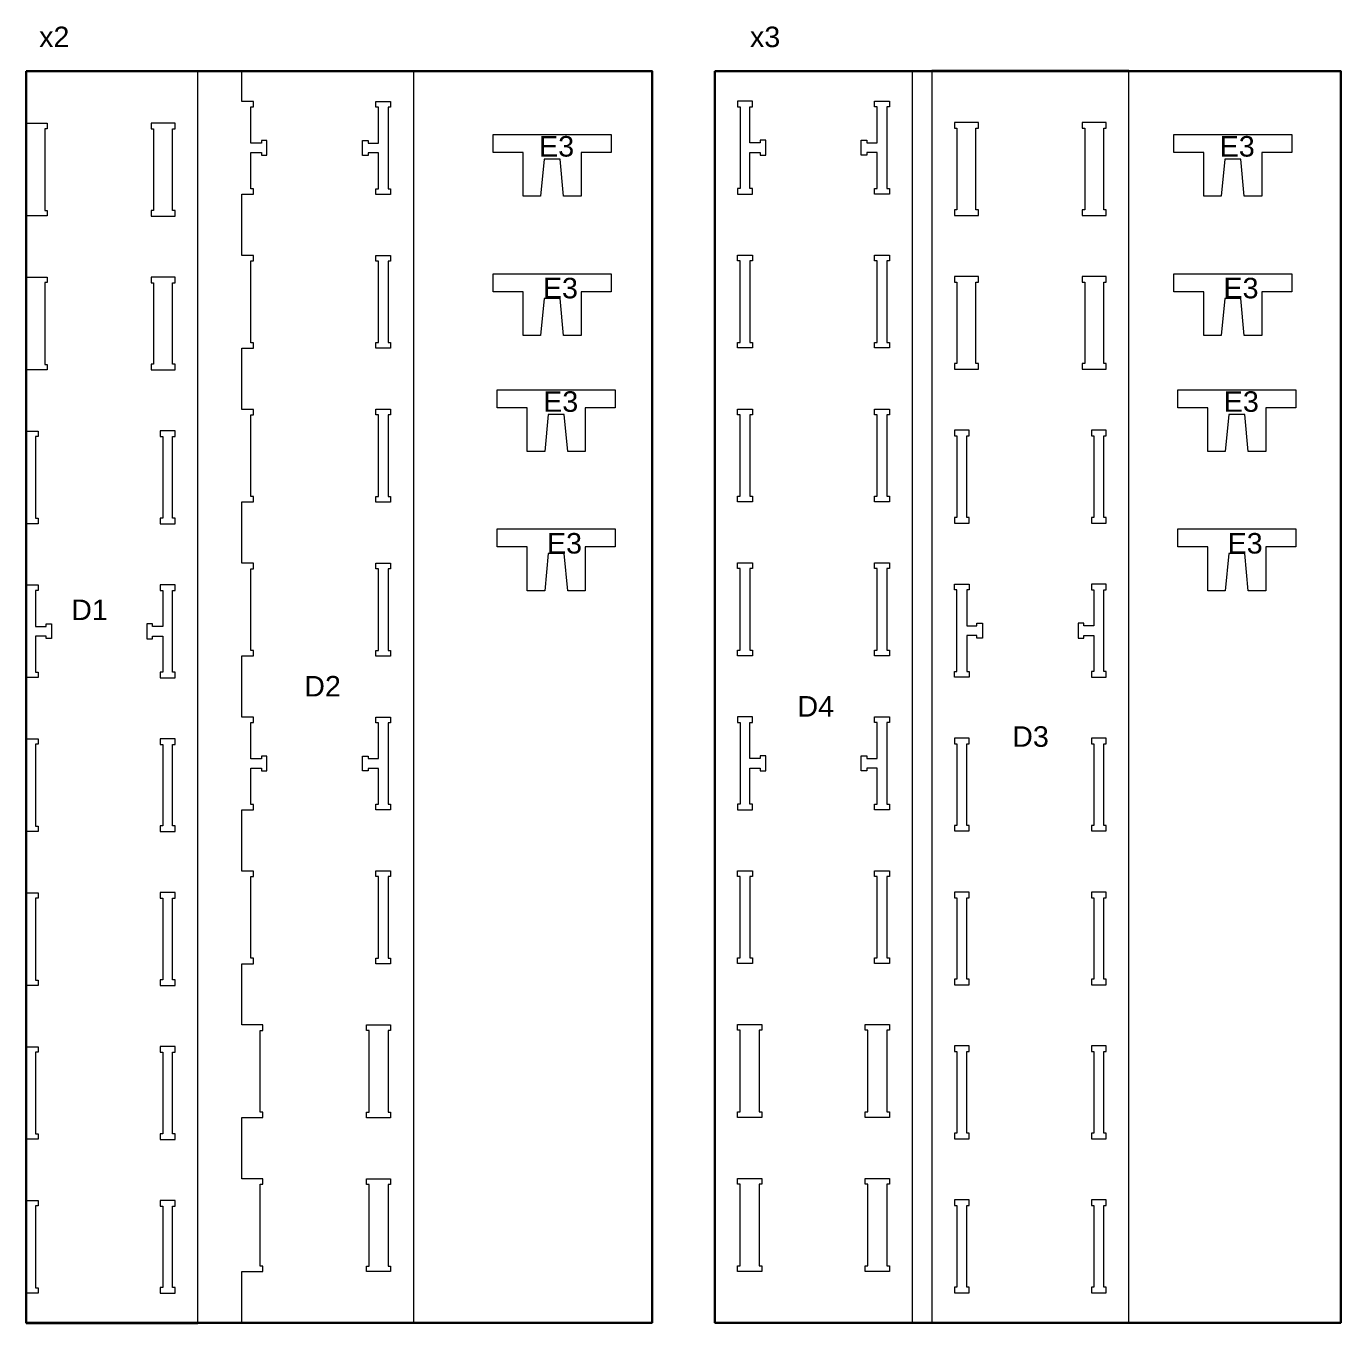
# Model space of a CAD drawing. Header units: millimetres. Extents: x 47343 to 66013, y -73719 to -63321.
# Drawn here: x 47343 to 49905, y -68476 to -65947 of the extents above; entities that cross this region are included whole.
import ezdxf

# ---------------------------------------------------------------- set-up
doc = ezdxf.new("R2010")
doc.units = ezdxf.units.MM
doc.header["$MEASUREMENT"] = 0
doc.layers.add('PLY BOARDS', color=1, linetype='CONTINUOUS', lineweight=30)
doc.layers.add('SHEETS', color=7, linetype='CONTINUOUS', lineweight=5)

msp = doc.modelspace()

# ---------------------------------------------------------------- linework, layer by layer
at = {"layer": 'PLY BOARDS'}
for points in [[(47343, -66034.6), (48563, -66034.6), (48563, -68474.6), (47343, -68474.6)], [(48685.3, -66034.6), (49905.3, -66034.6), (49905.3, -68474.6), (48685.3, -68474.6)]]:
    msp.add_lwpolyline(points, close=True, dxfattribs=at)
at = {"layer": 'SHEETS'}
for p, q in [((47763, -66094.1), (47763, -66035.6)), ((47763, -66035.6), (48097.5, -66035.6)), ((47786, -66094.1), (47763, -66094.1)), ((47781, -66175.1), (47781, -66104.6)), ((47781, -66104.6), (47786, -66104.6)), ((47786, -66104.6), (47786, -66094.1)), ((47801.5, -66175.1), (47781, -66175.1)), ((47812, -66170.1), (47801.5, -66170.1)), ((47801.5, -66170.1), (47801.5, -66175.1)), ((47812, -66198.6), (47812, -66170.1)), ((47781, -66264.1), (47781, -66193.6)), ((47781, -66193.6), (47801.5, -66193.6)), ((47801.5, -66193.6), (47801.5, -66198.6)), ((47801.5, -66198.6), (47812, -66198.6)), ((47763, -66394.1), (47763, -66274.6)), ((47763, -66274.6), (47786, -66274.6)), ((47786, -66264.1), (47781, -66264.1)), ((47786, -66274.6), (47786, -66264.1)), ((47786, -66394.1), (47763, -66394.1)), ((47781, -66564.1), (47781, -66404.6)), ((47781, -66404.6), (47786, -66404.6)), ((47786, -66404.6), (47786, -66394.1)), ((47786, -66564.1), (47781, -66564.1)), ((47786, -66574.6), (47786, -66564.1)), ((47763, -66694.1), (47763, -66574.6)), ((47763, -66574.6), (47786, -66574.6)), ((47786, -66694.1), (47763, -66694.1)), ((47786, -66704.6), (47786, -66694.1)), ((48097.5, -66694.1), (48097.5, -68474.6)), ((47781, -66864.1), (47781, -66704.6)), ((47781, -66704.6), (47786, -66704.6)), ((47763, -66994.1), (47763, -66874.6)), ((47763, -66874.6), (47786, -66874.6)), ((47786, -66864.1), (47781, -66864.1)), ((47786, -66874.6), (47786, -66864.1)), ((47786, -66994.1), (47763, -66994.1)), ((47781, -67164.1), (47781, -67004.6)), ((47781, -67004.6), (47786, -67004.6)), ((47786, -67004.6), (47786, -66994.1)), ((47763, -67294.1), (47763, -67174.6)), ((47763, -67174.6), (47786, -67174.6)), ((47786, -67164.1), (47781, -67164.1)), ((47786, -67174.6), (47786, -67164.1)), ((47786, -67294.1), (47763, -67294.1)), ((47781, -67375.1), (47781, -67304.6)), ((47781, -67304.6), (47786, -67304.6)), ((47786, -67304.6), (47786, -67294.1)), ((47801.5, -67375.1), (47781, -67375.1)), ((47812, -67370.1), (47801.5, -67370.1)), ((47801.5, -67370.1), (47801.5, -67375.1)), ((47812, -67398.6), (47812, -67370.1)), ((47781, -67464.1), (47781, -67393.6)), ((47781, -67393.6), (47801.5, -67393.6)), ((47801.5, -67393.6), (47801.5, -67398.6)), ((47801.5, -67398.6), (47812, -67398.6)), ((47786, -67464.1), (47781, -67464.1)), ((47786, -67474.6), (47786, -67464.1)), ((47763, -67594.1), (47763, -67474.6)), ((47763, -67474.6), (47786, -67474.6)), ((47786, -67594.1), (47763, -67594.1)), ((47786, -67604.6), (47786, -67594.1)), ((47781, -67764.1), (47781, -67604.6)), ((47781, -67604.6), (47786, -67604.6)), ((47786, -67764.1), (47781, -67764.1)), ((47786, -67774.6), (47786, -67764.1)), ((47763, -67894.1), (47763, -67774.6)), ((47763, -67774.6), (47786, -67774.6)), ((47804, -67894.1), (47763, -67894.1)), ((47804, -67904.6), (47804, -67894.1)), ((47799, -68064.1), (47799, -67904.6)), ((47799, -67904.6), (47804, -67904.6)), ((47763, -68194.1), (47763, -68074.6)), ((47763, -68074.6), (47804, -68074.6)), ((47804, -68064.1), (47799, -68064.1)), ((47804, -68074.6), (47804, -68064.1)), ((47804, -68194.1), (47763, -68194.1)), ((47799, -68364.1), (47799, -68204.6)), ((47799, -68204.6), (47804, -68204.6)), ((47804, -68204.6), (47804, -68194.1)), ((47763, -68474.6), (47763, -68374.6)), ((47763, -68374.6), (47804, -68374.6)), ((47804, -68364.1), (47799, -68364.1)), ((47804, -68374.6), (47804, -68364.1)), ((47677.5, -68476.4), (47343, -68476.4)), ((48097.5, -68474.6), (47763, -68474.6))]:
    msp.add_line(p, q, dxfattribs=at)
for points in [[(47677.5, -67816.9), (47677.5, -66034.6), (47343, -66034.6), (47343, -66136.4), (47384, -66136.4), (47384, -66146.9), (47379, -66146.9), (47379, -66306.4), (47384, -66306.4), (47384, -66316.9), (47343, -66316.9), (47343, -66436.4), (47384, -66436.4), (47384, -66446.9), (47379, -66446.9), (47379, -66606.4), (47384, -66606.4), (47384, -66616.9), (47343, -66616.9), (47343, -66736.4), (47366, -66736.4), (47366, -66746.9), (47361, -66746.9), (47361, -66906.4), (47366, -66906.4), (47366, -66916.9), (47343, -66916.9), (47343, -67036.4), (47366, -67036.4), (47366, -67046.9), (47361, -67046.9), (47361, -67117.4), (47381.5, -67117.4), (47381.5, -67112.4), (47392, -67112.4), (47392, -67140.9), (47381.5, -67140.9), (47381.5, -67135.9), (47361, -67135.9), (47361, -67206.4), (47366, -67206.4), (47366, -67216.9), (47343, -67216.9), (47343, -67336.4), (47366, -67336.4), (47366, -67346.9), (47361, -67346.9), (47361, -67506.4), (47366, -67506.4), (47366, -67516.9), (47343, -67516.9), (47343, -67636.4), (47366, -67636.4), (47366, -67646.9), (47361, -67646.9), (47361, -67806.4), (47366, -67806.4), (47366, -67816.9)], [(48097.5, -66035.6), (48097.5, -66694.1)], [(47366, -67816.9), (47343, -67816.9), (47343, -67936.4), (47366, -67936.4), (47366, -67946.9), (47361, -67946.9), (47361, -68106.4), (47366, -68106.4), (47366, -68116.9), (47343, -68116.9), (47343, -68236.4), (47366, -68236.4), (47366, -68246.9), (47361, -68246.9), (47361, -68406.4), (47366, -68406.4), (47366, -68416.9), (47343, -68416.9), (47343, -68476.4)], [(47677.5, -68476.4), (47677.5, -67816.9)]]:
    msp.add_lwpolyline(points, dxfattribs=at)
for points in [[(48685.3, -68474.6), (48685.3, -66034.6), (49069.8, -66034.6), (49069.8, -68474.6)], [(49108, -66033.4), (49108, -68474.6), (49492.5, -68474.6), (49492.5, -66033.4)], [(48053.3, -66263.9), (48053.3, -66274.9), (48024.3, -66274.9), (48024.3, -66263.9), (48029.3, -66263.9), (48029.3, -66193.9), (48009.3, -66193.9), (48009.3, -66198.9), (47998.3, -66198.9), (47998.3, -66169.9), (48009.3, -66169.9), (48009.3, -66174.9), (48029.3, -66174.9), (48029.3, -66104.9), (48024.3, -66104.9), (48024.3, -66093.9), (48053.3, -66093.9), (48053.3, -66104.9), (48048.3, -66104.9), (48048.3, -66263.9)], [(48734.6, -66263.4), (48729.6, -66263.4), (48729.6, -66274.4), (48758.6, -66274.4), (48758.6, -66263.4), (48753.6, -66263.4), (48753.6, -66193.4), (48773.6, -66193.4), (48773.6, -66198.4), (48784.6, -66198.4), (48784.6, -66169.4), (48773.6, -66169.4), (48773.6, -66174.4), (48753.6, -66174.4), (48753.6, -66104.4), (48758.6, -66104.4), (48758.6, -66093.4), (48729.6, -66093.4), (48729.6, -66104.4), (48734.6, -66104.4)], [(49020.6, -66263.4), (49025.6, -66263.4), (49025.6, -66274.4), (48996.6, -66274.4), (48996.6, -66263.4), (49001.6, -66263.4), (49001.6, -66193.4), (48981.6, -66193.4), (48981.6, -66198.4), (48970.6, -66198.4), (48970.6, -66169.4), (48981.6, -66169.4), (48981.6, -66174.4), (49001.6, -66174.4), (49001.6, -66104.4), (48996.6, -66104.4), (48996.6, -66093.4), (49025.6, -66093.4), (49025.6, -66104.4), (49020.6, -66104.4)], [(47633.2, -66317.1), (47633.2, -66306.1), (47628.2, -66306.1), (47628.2, -66147.1), (47633.2, -66147.1), (47633.2, -66136.1), (47586.2, -66136.1), (47586.2, -66147.1), (47591.2, -66147.1), (47591.2, -66306.1), (47586.2, -66306.1), (47586.2, -66317.1)], [(48253, -66193.2), (48253, -66158.2), (48483, -66158.2), (48483, -66193.2), (48424.5, -66193.2), (48424.5, -66278.6), (48390.4, -66278.6), (48383.5, -66206.2), (48352.4, -66206.2), (48345.6, -66278.6), (48311.5, -66278.6), (48311.5, -66193.2)], [(49152.3, -66134.9), (49152.3, -66145.9), (49157.3, -66145.9), (49157.3, -66304.9), (49152.3, -66304.9), (49152.3, -66315.9), (49199.3, -66315.9), (49199.3, -66304.9), (49194.3, -66304.9), (49194.3, -66145.9), (49199.3, -66145.9), (49199.3, -66134.9)], [(49401.3, -66134.9), (49401.3, -66145.9), (49406.3, -66145.9), (49406.3, -66304.9), (49401.3, -66304.9), (49401.3, -66315.9), (49448.3, -66315.9), (49448.3, -66304.9), (49443.3, -66304.9), (49443.3, -66145.9), (49448.3, -66145.9), (49448.3, -66134.9)], [(49579.8, -66193.2), (49579.8, -66158.2), (49809.8, -66158.2), (49809.8, -66193.2), (49751.3, -66193.2), (49751.3, -66278.6), (49717.2, -66278.6), (49710.4, -66206.2), (49679.3, -66206.2), (49672.4, -66278.6), (49638.3, -66278.6), (49638.3, -66193.2)], [(48053.3, -66574.9), (48024.3, -66574.9), (48024.3, -66563.9), (48029.3, -66563.9), (48029.3, -66404.9), (48024.3, -66404.9), (48024.3, -66393.9), (48053.3, -66393.9), (48053.3, -66404.9), (48048.3, -66404.9), (48048.3, -66563.9), (48053.3, -66563.9)], [(48729.6, -66574.4), (48729.6, -66563.4), (48734.6, -66563.4), (48734.6, -66404.4), (48729.6, -66404.4), (48729.6, -66393.4), (48758.6, -66393.4), (48758.6, -66404.4), (48753.6, -66404.4), (48753.6, -66563.4), (48758.6, -66563.4), (48758.6, -66574.4)], [(48996.6, -66574.4), (48996.6, -66563.4), (49001.6, -66563.4), (49001.6, -66404.4), (48996.6, -66404.4), (48996.6, -66393.4), (49025.6, -66393.4), (49025.6, -66404.4), (49020.6, -66404.4), (49020.6, -66563.4), (49025.6, -66563.4), (49025.6, -66574.4)], [(47633.2, -66617.1), (47633.2, -66606.1), (47628.2, -66606.1), (47628.2, -66447.1), (47633.2, -66447.1), (47633.2, -66436.1), (47586.2, -66436.1), (47586.2, -66447.1), (47591.2, -66447.1), (47591.2, -66606.1), (47586.2, -66606.1), (47586.2, -66617.1)], [(48253, -66464.6), (48253, -66429.6), (48483, -66429.6), (48483, -66464.6), (48424.5, -66464.6), (48424.5, -66550), (48390.4, -66550), (48383.5, -66477.6), (48352.4, -66477.6), (48345.6, -66550), (48311.5, -66550), (48311.5, -66464.6)], [(49152.3, -66434.9), (49152.3, -66445.9), (49157.3, -66445.9), (49157.3, -66604.9), (49152.3, -66604.9), (49152.3, -66615.9), (49199.3, -66615.9), (49199.3, -66604.9), (49194.3, -66604.9), (49194.3, -66445.9), (49199.3, -66445.9), (49199.3, -66434.9)], [(49401.3, -66434.9), (49401.3, -66445.9), (49406.3, -66445.9), (49406.3, -66604.9), (49401.3, -66604.9), (49401.3, -66615.9), (49448.3, -66615.9), (49448.3, -66604.9), (49443.3, -66604.9), (49443.3, -66445.9), (49448.3, -66445.9), (49448.3, -66434.9)], [(49579.8, -66464.6), (49579.8, -66429.6), (49809.8, -66429.6), (49809.8, -66464.6), (49751.3, -66464.6), (49751.3, -66550), (49717.2, -66550), (49710.4, -66477.6), (49679.3, -66477.6), (49672.4, -66550), (49638.3, -66550), (49638.3, -66464.6)], [(48261, -66690.8), (48261, -66655.8), (48491, -66655.8), (48491, -66690.8), (48432.5, -66690.8), (48432.5, -66776.1), (48398.4, -66776.1), (48391.5, -66703.8), (48360.4, -66703.8), (48353.6, -66776.1), (48319.5, -66776.1), (48319.5, -66690.8)], [(49587.8, -66690.8), (49587.8, -66655.8), (49817.8, -66655.8), (49817.8, -66690.8), (49759.3, -66690.8), (49759.3, -66776.1), (49725.2, -66776.1), (49718.4, -66703.8), (49687.3, -66703.8), (49680.4, -66776.1), (49646.3, -66776.1), (49646.3, -66690.8)], [(48053.3, -66874.9), (48024.3, -66874.9), (48024.3, -66863.9), (48029.3, -66863.9), (48029.3, -66704.9), (48024.3, -66704.9), (48024.3, -66693.9), (48053.3, -66693.9), (48053.3, -66704.9), (48048.3, -66704.9), (48048.3, -66863.9), (48053.3, -66863.9)], [(48729.6, -66874.4), (48729.6, -66863.4), (48734.6, -66863.4), (48734.6, -66704.4), (48729.6, -66704.4), (48729.6, -66693.4), (48758.6, -66693.4), (48758.6, -66704.4), (48753.6, -66704.4), (48753.6, -66863.4), (48758.6, -66863.4), (48758.6, -66874.4)], [(48996.6, -66874.4), (48996.6, -66863.4), (49001.6, -66863.4), (49001.6, -66704.4), (48996.6, -66704.4), (48996.6, -66693.4), (49025.6, -66693.4), (49025.6, -66704.4), (49020.6, -66704.4), (49020.6, -66863.4), (49025.6, -66863.4), (49025.6, -66874.4)], [(47633.2, -66917.1), (47633.2, -66906.1), (47628.2, -66906.1), (47628.2, -66747.1), (47633.2, -66747.1), (47633.2, -66736.1), (47604.2, -66736.1), (47604.2, -66747.1), (47609.2, -66747.1), (47609.2, -66906.1), (47604.2, -66906.1), (47604.2, -66917.1)], [(49152.3, -66734.9), (49152.3, -66745.9), (49157.3, -66745.9), (49157.3, -66904.9), (49152.3, -66904.9), (49152.3, -66915.9), (49181.3, -66915.9), (49181.3, -66904.9), (49176.3, -66904.9), (49176.3, -66745.9), (49181.3, -66745.9), (49181.3, -66734.9)], [(49419.3, -66734.9), (49419.3, -66745.9), (49424.3, -66745.9), (49424.3, -66904.9), (49419.3, -66904.9), (49419.3, -66915.9), (49448.3, -66915.9), (49448.3, -66904.9), (49443.3, -66904.9), (49443.3, -66745.9), (49448.3, -66745.9), (49448.3, -66734.9)], [(48261, -66962.2), (48261, -66927.2), (48491, -66927.2), (48491, -66962.2), (48432.5, -66962.2), (48432.5, -67047.6), (48398.4, -67047.6), (48391.5, -66975.2), (48360.4, -66975.2), (48353.6, -67047.6), (48319.5, -67047.6), (48319.5, -66962.2)], [(49587.8, -66962.2), (49587.8, -66927.2), (49817.8, -66927.2), (49817.8, -66962.2), (49759.3, -66962.2), (49759.3, -67047.6), (49725.2, -67047.6), (49718.4, -66975.2), (49687.3, -66975.2), (49680.4, -67047.6), (49646.3, -67047.6), (49646.3, -66962.2)], [(48053.3, -67174.9), (48024.3, -67174.9), (48024.3, -67163.9), (48029.3, -67163.9), (48029.3, -67004.9), (48024.3, -67004.9), (48024.3, -66993.9), (48053.3, -66993.9), (48053.3, -67004.9), (48048.3, -67004.9), (48048.3, -67163.9), (48053.3, -67163.9)], [(48729.6, -67174.4), (48729.6, -67163.4), (48734.6, -67163.4), (48734.6, -67004.4), (48729.6, -67004.4), (48729.6, -66993.4), (48758.6, -66993.4), (48758.6, -67004.4), (48753.6, -67004.4), (48753.6, -67163.4), (48758.6, -67163.4), (48758.6, -67174.4)], [(48996.6, -67174.4), (48996.6, -67163.4), (49001.6, -67163.4), (49001.6, -67004.4), (48996.6, -67004.4), (48996.6, -66993.4), (49025.6, -66993.4), (49025.6, -67004.4), (49020.6, -67004.4), (49020.6, -67163.4), (49025.6, -67163.4), (49025.6, -67174.4)], [(47633.2, -67047.1), (47633.2, -67036.1), (47604.2, -67036.1), (47604.2, -67047.1), (47609.2, -67047.1), (47609.2, -67117.1), (47589.2, -67117.1), (47589.2, -67112.1), (47578.2, -67112.1), (47578.2, -67141.1), (47589.2, -67141.1), (47589.2, -67136.1), (47609.2, -67136.1), (47609.2, -67206.1), (47604.2, -67206.1), (47604.2, -67217.1), (47633.2, -67217.1), (47633.2, -67206.1), (47628.2, -67206.1), (47628.2, -67047.1)], [(49157.3, -67045.9), (49152.3, -67045.9), (49152.3, -67034.9), (49181.3, -67034.9), (49181.3, -67045.9), (49176.3, -67045.9), (49176.3, -67115.9), (49196.3, -67115.9), (49196.3, -67110.9), (49207.3, -67110.9), (49207.3, -67139.9), (49196.3, -67139.9), (49196.3, -67134.9), (49176.3, -67134.9), (49176.3, -67204.9), (49181.3, -67204.9), (49181.3, -67215.9), (49152.3, -67215.9), (49152.3, -67204.9), (49157.3, -67204.9)], [(49443.3, -67045.9), (49448.3, -67045.9), (49448.3, -67034.9), (49419.3, -67034.9), (49419.3, -67045.9), (49424.3, -67045.9), (49424.3, -67115.9), (49404.3, -67115.9), (49404.3, -67110.9), (49393.3, -67110.9), (49393.3, -67139.9), (49404.3, -67139.9), (49404.3, -67134.9), (49424.3, -67134.9), (49424.3, -67204.9), (49419.3, -67204.9), (49419.3, -67215.9), (49448.3, -67215.9), (49448.3, -67204.9), (49443.3, -67204.9)], [(48053.3, -67463.9), (48053.3, -67474.9), (48024.3, -67474.9), (48024.3, -67463.9), (48029.3, -67463.9), (48029.3, -67393.9), (48009.3, -67393.9), (48009.3, -67398.9), (47998.3, -67398.9), (47998.3, -67369.9), (48009.3, -67369.9), (48009.3, -67374.9), (48029.3, -67374.9), (48029.3, -67304.9), (48024.3, -67304.9), (48024.3, -67293.9), (48053.3, -67293.9), (48053.3, -67304.9), (48048.3, -67304.9), (48048.3, -67463.9)], [(48734.6, -67463.4), (48729.6, -67463.4), (48729.6, -67474.4), (48758.6, -67474.4), (48758.6, -67463.4), (48753.6, -67463.4), (48753.6, -67393.4), (48773.6, -67393.4), (48773.6, -67398.4), (48784.6, -67398.4), (48784.6, -67369.4), (48773.6, -67369.4), (48773.6, -67374.4), (48753.6, -67374.4), (48753.6, -67304.4), (48758.6, -67304.4), (48758.6, -67293.4), (48729.6, -67293.4), (48729.6, -67304.4), (48734.6, -67304.4)], [(49020.6, -67463.4), (49025.6, -67463.4), (49025.6, -67474.4), (48996.6, -67474.4), (48996.6, -67463.4), (49001.6, -67463.4), (49001.6, -67393.4), (48981.6, -67393.4), (48981.6, -67398.4), (48970.6, -67398.4), (48970.6, -67369.4), (48981.6, -67369.4), (48981.6, -67374.4), (49001.6, -67374.4), (49001.6, -67304.4), (48996.6, -67304.4), (48996.6, -67293.4), (49025.6, -67293.4), (49025.6, -67304.4), (49020.6, -67304.4)], [(47633.2, -67336.1), (47604.2, -67336.1), (47604.2, -67347.1), (47609.2, -67347.1), (47609.2, -67506.1), (47604.2, -67506.1), (47604.2, -67517.1), (47633.2, -67517.1), (47633.2, -67506.1), (47628.2, -67506.1), (47628.2, -67347.1), (47633.2, -67347.1)], [(49152.3, -67334.9), (49152.3, -67345.9), (49157.3, -67345.9), (49157.3, -67504.9), (49152.3, -67504.9), (49152.3, -67515.9), (49181.3, -67515.9), (49181.3, -67504.9), (49176.3, -67504.9), (49176.3, -67345.9), (49181.3, -67345.9), (49181.3, -67334.9)], [(49419.3, -67334.9), (49419.3, -67345.9), (49424.3, -67345.9), (49424.3, -67504.9), (49419.3, -67504.9), (49419.3, -67515.9), (49448.3, -67515.9), (49448.3, -67504.9), (49443.3, -67504.9), (49443.3, -67345.9), (49448.3, -67345.9), (49448.3, -67334.9)], [(48053.3, -67593.9), (48053.3, -67604.9), (48048.3, -67604.9), (48048.3, -67763.9), (48053.3, -67763.9), (48053.3, -67774.9), (48024.3, -67774.9), (48024.3, -67763.9), (48029.3, -67763.9), (48029.3, -67604.9), (48024.3, -67604.9), (48024.3, -67593.9)], [(48729.6, -67774.4), (48729.6, -67763.4), (48734.6, -67763.4), (48734.6, -67604.4), (48729.6, -67604.4), (48729.6, -67593.4), (48758.6, -67593.4), (48758.6, -67604.4), (48753.6, -67604.4), (48753.6, -67763.4), (48758.6, -67763.4), (48758.6, -67774.4)], [(48996.6, -67774.4), (48996.6, -67763.4), (49001.6, -67763.4), (49001.6, -67604.4), (48996.6, -67604.4), (48996.6, -67593.4), (49025.6, -67593.4), (49025.6, -67604.4), (49020.6, -67604.4), (49020.6, -67763.4), (49025.6, -67763.4), (49025.6, -67774.4)], [(47633.2, -67636.1), (47604.2, -67636.1), (47604.2, -67647.1), (47609.2, -67647.1), (47609.2, -67806.1), (47604.2, -67806.1), (47604.2, -67817.1), (47633.2, -67817.1), (47633.2, -67806.1), (47628.2, -67806.1), (47628.2, -67647.1), (47633.2, -67647.1)], [(49152.3, -67634.9), (49152.3, -67645.9), (49157.3, -67645.9), (49157.3, -67804.9), (49152.3, -67804.9), (49152.3, -67815.9), (49181.3, -67815.9), (49181.3, -67804.9), (49176.3, -67804.9), (49176.3, -67645.9), (49181.3, -67645.9), (49181.3, -67634.9)], [(49419.3, -67634.9), (49419.3, -67645.9), (49424.3, -67645.9), (49424.3, -67804.9), (49419.3, -67804.9), (49419.3, -67815.9), (49448.3, -67815.9), (49448.3, -67804.9), (49443.3, -67804.9), (49443.3, -67645.9), (49448.3, -67645.9), (49448.3, -67634.9)], [(48053.3, -67893.9), (48053.3, -67904.9), (48048.3, -67904.9), (48048.3, -68063.9), (48053.3, -68063.9), (48053.3, -68074.9), (48006.3, -68074.9), (48006.3, -68063.9), (48011.3, -68063.9), (48011.3, -67904.9), (48006.3, -67904.9), (48006.3, -67893.9)], [(48729.6, -68074.4), (48729.6, -68063.4), (48734.6, -68063.4), (48734.6, -67904.4), (48729.6, -67904.4), (48729.6, -67893.4), (48776.6, -67893.4), (48776.6, -67904.4), (48771.6, -67904.4), (48771.6, -68063.4), (48776.6, -68063.4), (48776.6, -68074.4)], [(48978.6, -68074.4), (48978.6, -68063.4), (48983.6, -68063.4), (48983.6, -67904.4), (48978.6, -67904.4), (48978.6, -67893.4), (49025.6, -67893.4), (49025.6, -67904.4), (49020.6, -67904.4), (49020.6, -68063.4), (49025.6, -68063.4), (49025.6, -68074.4)], [(47633.2, -67936.1), (47604.2, -67936.1), (47604.2, -67947.1), (47609.2, -67947.1), (47609.2, -68106.1), (47604.2, -68106.1), (47604.2, -68117.1), (47633.2, -68117.1), (47633.2, -68106.1), (47628.2, -68106.1), (47628.2, -67947.1), (47633.2, -67947.1)], [(49152.3, -67934.9), (49152.3, -67945.9), (49157.3, -67945.9), (49157.3, -68104.9), (49152.3, -68104.9), (49152.3, -68115.9), (49181.3, -68115.9), (49181.3, -68104.9), (49176.3, -68104.9), (49176.3, -67945.9), (49181.3, -67945.9), (49181.3, -67934.9)], [(49419.3, -67934.9), (49419.3, -67945.9), (49424.3, -67945.9), (49424.3, -68104.9), (49419.3, -68104.9), (49419.3, -68115.9), (49448.3, -68115.9), (49448.3, -68104.9), (49443.3, -68104.9), (49443.3, -67945.9), (49448.3, -67945.9), (49448.3, -67934.9)], [(48053.3, -68193.9), (48053.3, -68204.9), (48048.3, -68204.9), (48048.3, -68363.9), (48053.3, -68363.9), (48053.3, -68374.9), (48006.3, -68374.9), (48006.3, -68363.9), (48011.3, -68363.9), (48011.3, -68204.9), (48006.3, -68204.9), (48006.3, -68193.9)], [(48729.6, -68374.4), (48729.6, -68363.4), (48734.6, -68363.4), (48734.6, -68204.4), (48729.6, -68204.4), (48729.6, -68193.4), (48776.6, -68193.4), (48776.6, -68204.4), (48771.6, -68204.4), (48771.6, -68363.4), (48776.6, -68363.4), (48776.6, -68374.4)], [(48978.6, -68374.4), (48978.6, -68363.4), (48983.6, -68363.4), (48983.6, -68204.4), (48978.6, -68204.4), (48978.6, -68193.4), (49025.6, -68193.4), (49025.6, -68204.4), (49020.6, -68204.4), (49020.6, -68363.4), (49025.6, -68363.4), (49025.6, -68374.4)], [(49152.3, -68234.9), (49152.3, -68245.9), (49157.3, -68245.9), (49157.3, -68404.9), (49152.3, -68404.9), (49152.3, -68415.9), (49181.3, -68415.9), (49181.3, -68404.9), (49176.3, -68404.9), (49176.3, -68245.9), (49181.3, -68245.9), (49181.3, -68234.9)], [(49419.3, -68234.9), (49419.3, -68245.9), (49424.3, -68245.9), (49424.3, -68404.9), (49419.3, -68404.9), (49419.3, -68415.9), (49448.3, -68415.9), (49448.3, -68404.9), (49443.3, -68404.9), (49443.3, -68245.9), (49448.3, -68245.9), (49448.3, -68234.9)], [(47633.2, -68236.1), (47604.2, -68236.1), (47604.2, -68247.1), (47609.2, -68247.1), (47609.2, -68406.1), (47604.2, -68406.1), (47604.2, -68417.1), (47633.2, -68417.1), (47633.2, -68406.1), (47628.2, -68406.1), (47628.2, -68247.1), (47633.2, -68247.1)]]:
    msp.add_lwpolyline(points, close=True, dxfattribs=at)

# ---------------------------------------------------------------- texts
at = {"layer": 'PLY BOARDS', "char_height": 40, "width": 303.373, "attachment_point": 1}
for s, insert in [('{\\fArial|b0|i0|c0|p34;x2}', (47368, -65947.9)), ('{\\fArial|b0|i0|c0|p34;x3}', (48753.7, -65947.9))]:
    msp.add_mtext(s, dxfattribs=dict(at, insert=insert))
at = {"layer": 'SHEETS', "char_height": 40, "width": 303.373, "attachment_point": 1}
for s, insert in [('{\\fArial|b0|i0|c0|p34;E3}', (48342.6, -66161.3)), ('{\\fArial|b0|i0|c0|p34;E3}', (49669.4, -66161.3)), ('{\\fArial|b0|i0|c0|p34;E3}', (48350, -66437.6)), ('{\\fArial|b0|i0|c0|p34;E3}', (49676.8, -66437.6)), ('{\\fArial|b0|i0|c0|p34;E3}', (48350.6, -66658.8)), ('{\\fArial|b0|i0|c0|p34;E3}', (49677.4, -66658.8)), ('{\\fArial|b0|i0|c0|p34;E3}', (48358, -66935.1)), ('{\\fArial|b0|i0|c0|p34;E3}', (49684.8, -66935.1)), ('{\\fArial|b0|i0|c0|p34;D1}', (47430.5, -67064.8)), ('{\\fArial|b0|i0|c0|p34;D2}', (47884.8, -67213.7)), ('{\\fArial|b0|i0|c0|p34;D4}', (48846.3, -67252.9)), ('{\\fArial|b0|i0|c0|p34;D3}', (49264.9, -67311.8))]:
    msp.add_mtext(s, dxfattribs=dict(at, insert=insert))

doc.saveas('drawing.dxf')
